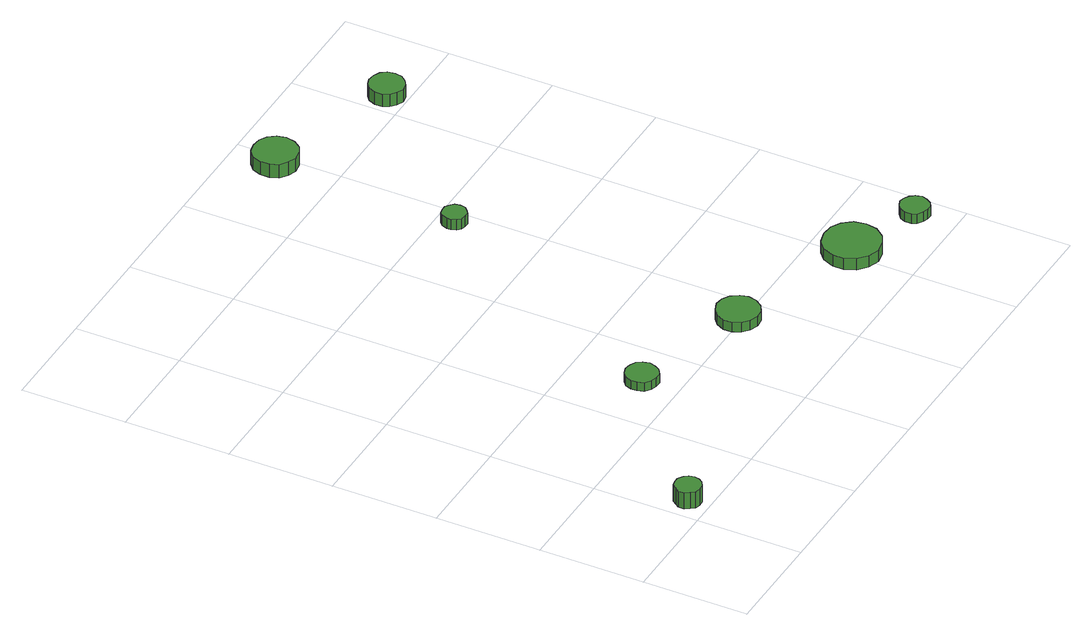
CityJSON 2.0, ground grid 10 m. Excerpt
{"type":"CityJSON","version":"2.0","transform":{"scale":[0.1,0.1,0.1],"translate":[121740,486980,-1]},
"CityObjects":{
"tree1":{"type":"SolitaryVegetationObject","attributes":{"function":"something"},"geometry":[{"type":"MultiSurface","lod":"1","boundaries":[[[0,1,2,3,4,5,6,7,8,9,10,11,12,13,14]],[[15,16,17,18,19,20,21,22,23,24,25,26,27,28,29]],[[0,29,28,1]],[[1,28,27,2]],[[2,27,26,3]],[[3,26,25,4]],[[4,25,24,5]],[[5,24,23,6]],[[6,23,22,7]],[[7,22,21,8]],[[8,21,20,9]],[[9,20,19,10]],[[10,19,18,11]],[[11,18,17,12]],[[12,17,16,13]],[[13,16,15,14]],[[14,15,29,0]]]}]},
"tree2":{"type":"SolitaryVegetationObject","attributes":{"function":"something"},"geometry":[{"type":"MultiSurface","lod":"1","boundaries":[[[30,31,32,33,34,35,36,37,38,39,40,41,42,43,44]],[[45,46,47,48,49,50,51,52,53,54,55,56,57,58,59]],[[30,59,58,31]],[[31,58,57,32]],[[32,57,56,33]],[[33,56,55,34]],[[34,55,54,35]],[[35,54,53,36]],[[36,53,52,37]],[[37,52,51,38]],[[38,51,50,39]],[[39,50,49,40]],[[40,49,48,41]],[[41,48,47,42]],[[42,47,46,43]],[[43,46,45,44]],[[44,45,59,30]]]}]},
"tree3":{"type":"SolitaryVegetationObject","attributes":{"function":"something"},"geometry":[{"type":"MultiSurface","lod":"1","boundaries":[[[60,61,62,63,64,65,66,67,68,69,70,71,72,73,74]],[[75,76,77,78,79,80,81,82,83,84,85,86,87,88,89]],[[60,89,88,61]],[[61,88,87,62]],[[62,87,86,63]],[[63,86,85,64]],[[64,85,84,65]],[[65,84,83,66]],[[66,83,82,67]],[[67,82,81,68]],[[68,81,80,69]],[[69,80,79,70]],[[70,79,78,71]],[[71,78,77,72]],[[72,77,76,73]],[[73,76,75,74]],[[74,75,89,60]]]}]},
"tree4":{"type":"SolitaryVegetationObject","attributes":{"function":"something"},"geometry":[{"type":"MultiSurface","lod":"1","boundaries":[[[90,91,92,93,94,95,96,97,98,99,100,101,102,103,104]],[[105,106,107,108,109,110,111,112,113,114,115,116,117,118,119]],[[90,119,118,91]],[[91,118,117,92]],[[92,117,116,93]],[[93,116,115,94]],[[94,115,114,95]],[[95,114,113,96]],[[96,113,112,97]],[[97,112,111,98]],[[98,111,110,99]],[[99,110,109,100]],[[100,109,108,101]],[[101,108,107,102]],[[102,107,106,103]],[[103,106,105,104]],[[104,105,119,90]]]}]},
"tree5":{"type":"SolitaryVegetationObject","attributes":{"function":"something"},"geometry":[{"type":"MultiSurface","lod":"1","boundaries":[[[120,121,122,123,124,125,126,127,128,129,130,131,132,133,134]],[[135,136,137,138,139,140,141,142,143,144,145,146,147,148,149]],[[120,149,148,121]],[[121,148,147,122]],[[122,147,146,123]],[[123,146,145,124]],[[124,145,144,125]],[[125,144,143,126]],[[126,143,142,127]],[[127,142,141,128]],[[128,141,140,129]],[[129,140,139,130]],[[130,139,138,131]],[[131,138,137,132]],[[132,137,136,133]],[[133,136,135,134]],[[134,135,149,120]]]}]},
"tree6":{"type":"SolitaryVegetationObject","attributes":{"function":"something"},"geometry":[{"type":"MultiSurface","lod":"1","boundaries":[[[150,151,152,153,154,155,156,157,158,159,160,161,162,163,164]],[[165,166,167,168,169,170,171,172,173,174,175,176,177,178,179]],[[150,179,178,151]],[[151,178,177,152]],[[152,177,176,153]],[[153,176,175,154]],[[154,175,174,155]],[[155,174,173,156]],[[156,173,172,157]],[[157,172,171,158]],[[158,171,170,159]],[[159,170,169,160]],[[160,169,168,161]],[[161,168,167,162]],[[162,167,166,163]],[[163,166,165,164]],[[164,165,179,150]]]}]},
"tree7":{"type":"SolitaryVegetationObject","attributes":{"function":"something"},"geometry":[{"type":"MultiSurface","lod":"1","boundaries":[[[180,181,182,183,184,185,186,187,188,189,190,191,192,193,194]],[[195,196,197,198,199,200,201,202,203,204,205,206,207,208,209]],[[180,209,208,181]],[[181,208,207,182]],[[182,207,206,183]],[[183,206,205,184]],[[184,205,204,185]],[[185,204,203,186]],[[186,203,202,187]],[[187,202,201,188]],[[188,201,200,189]],[[189,200,199,190]],[[190,199,198,191]],[[191,198,197,192]],[[192,197,196,193]],[[193,196,195,194]],[[194,195,209,180]]]}]},
"tree8":{"type":"SolitaryVegetationObject","attributes":{"function":"something"},"geometry":[{"type":"MultiSurface","lod":"1","boundaries":[[[210,211,212,213,214,215,216,217,218,219,220,221,222,223,224]],[[225,226,227,228,229,230,231,232,233,234,235,236,237,238,239]],[[210,239,238,211]],[[211,238,237,212]],[[212,237,236,213]],[[213,236,235,214]],[[214,235,234,215]],[[215,234,233,216]],[[216,233,232,217]],[[217,232,231,218]],[[218,231,230,219]],[[219,230,229,220]],[[220,229,228,221]],[[221,228,227,222]],[[222,227,226,223]],[[223,226,225,224]],[[224,225,239,210]]]}]}
},
"vertices":[
[34,20,22],[33,25,22],[30,29,22],[25,32,22],[20,32,22],[15,31,22],[12,27,22],[9,23,22],[9,17,22],[12,13,22],[15,9,22],[20,8,22],[25,8,22],[30,11,22],[33,15,22],[33,15,5],[30,11,5],[25,8,5],[20,8,5],[15,9,5],[12,13,5],[9,17,5],[9,23,5],[12,27,5],[15,31,5],[20,32,5],[25,32,5],[30,29,5],[33,25,5],[34,20,5],
[172,135,14],[170,141,14],[167,146,14],[161,149,14],[155,150,14],[149,148,14],[144,144,14],[142,138,14],[142,132,14],[144,126,14],[149,122,14],[155,120,14],[161,120,14],[167,124,14],[170,129,14],[170,129,5],[167,124,5],[161,120,5],[155,120,5],[149,122,5],[144,126,5],[142,132,5],[142,138,5],[144,144,5],[149,148,5],[155,150,5],[161,149,5],[167,146,5],[170,141,5],[172,135,5],
[296,104,14],[294,112,14],[289,119,14],[282,123,14],[274,124,14],[266,121,14],[260,116,14],[256,108,14],[256,100,14],[260,92,14],[266,87,14],[274,84,14],[282,85,14],[289,89,14],[294,96,14],[294,96,4],[289,89,4],[282,85,4],[274,84,4],[266,87,4],[260,92,4],[256,100,4],[256,108,4],[260,116,4],[266,121,4],[274,124,4],[282,123,4],[289,119,4],[294,112,4],[296,104,4],
[293,381,19],[292,386,19],[289,389,19],[285,392,19],[281,392,19],[276,391,19],[273,388,19],[271,383,19],[271,379,19],[273,374,19],[276,371,19],[281,370,19],[285,370,19],[289,373,19],[292,376,19],[292,376,8],[289,373,8],[285,370,8],[281,370,8],[276,371,8],[273,374,8],[271,379,8],[271,383,8],[273,388,8],[276,391,8],[281,392,8],[285,392,8],[289,389,8],[292,386,8],[293,381,8],
[433,62,16],[431,73,16],[424,82,16],[415,87,16],[404,88,16],[393,85,16],[385,78,16],[380,67,16],[380,56,16],[385,46,16],[393,39,16],[404,35,16],[415,37,16],[424,42,16],[431,51,16],[431,51,4],[424,42,4],[415,37,4],[404,35,4],[393,39,4],[385,46,4],[380,56,4],[380,67,4],[385,78,4],[393,85,4],[404,88,4],[415,87,4],[424,82,4],[431,73,4],[433,62,4],
[306,556,23],[304,564,23],[299,571,23],[292,575,23],[283,576,23],[275,574,23],[268,568,23],[265,560,23],[265,551,23],[268,543,23],[275,538,23],[283,535,23],[292,536,23],[299,540,23],[304,547,23],[304,547,9],[299,540,9],[292,536,9],[283,535,9],[275,538,9],[268,543,9],[265,551,9],[265,560,9],[268,568,9],[275,574,9],[283,576,9],[292,575,9],[299,571,9],[304,564,9],[306,556,9],
[493,39,14],[491,45,14],[488,49,14],[483,52,14],[478,53,14],[473,51,14],[468,47,14],[466,42,14],[466,36,14],[468,31,14],[473,28,14],[478,26,14],[483,26,14],[488,29,14],[491,34,14],[491,34,4],[488,29,4],[483,26,4],[478,26,4],[473,28,4],[468,31,4],[466,36,4],[466,42,4],[468,47,4],[473,51,4],[478,53,4],[483,52,4],[488,49,4],[491,45,4],[493,39,4],
[431,516,23],[430,523,23],[426,528,23],[420,531,23],[413,532,23],[407,530,23],[402,526,23],[399,519,23],[399,512,23],[402,506,23],[407,502,23],[413,499,23],[420,500,23],[426,504,23],[430,509,23],[430,509,10],[426,504,10],[420,500,10],[413,499,10],[407,502,10],[402,506,10],[399,512,10],[399,519,10],[402,526,10],[407,530,10],[413,532,10],[420,531,10],[426,528,10],[430,523,10],[431,516,10]
]}
